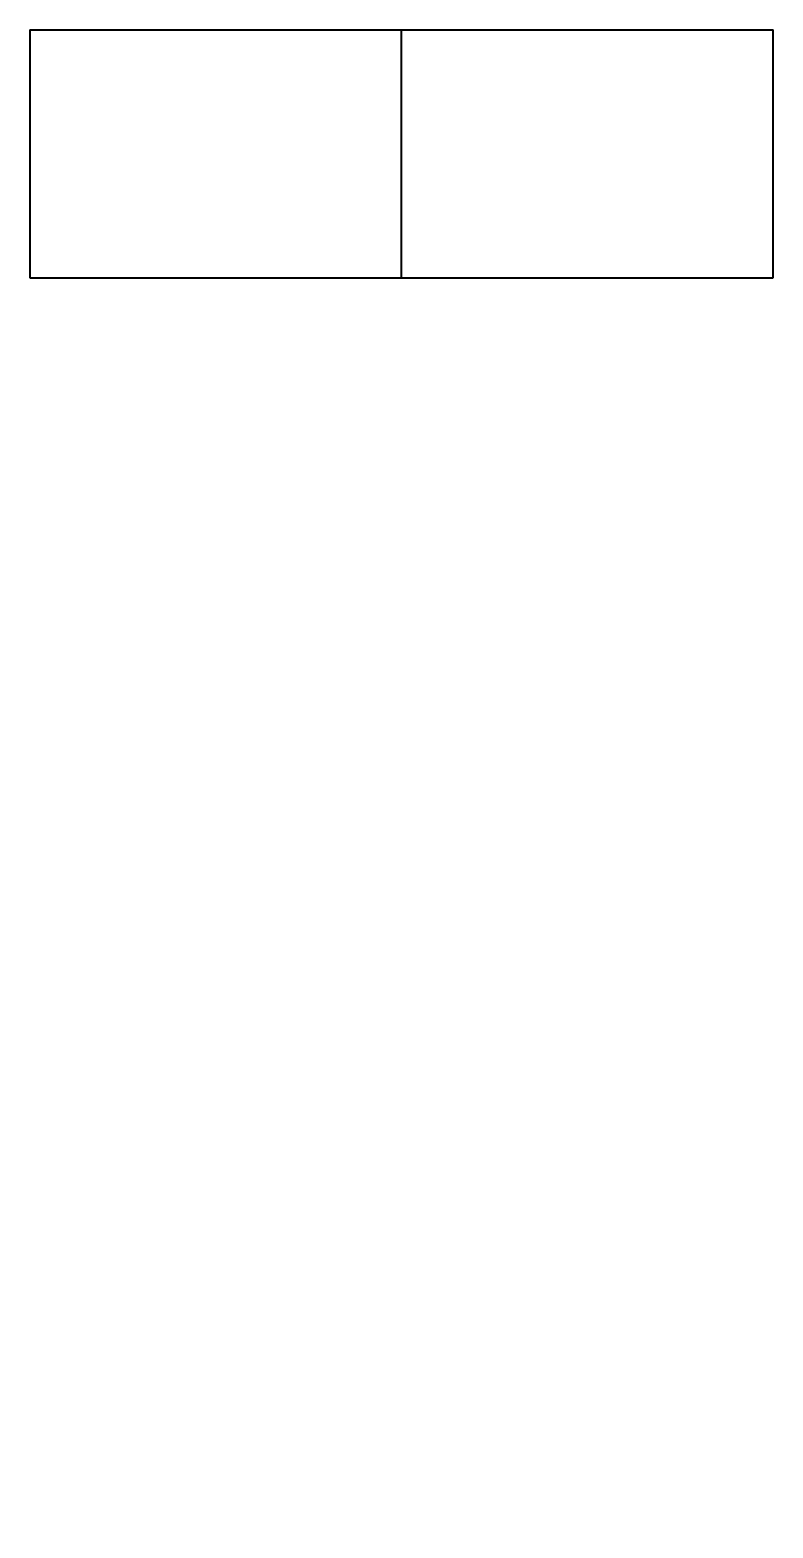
# Model space of a CAD drawing. Header units: inches. Extents: x -4654 to 94, y -24046 to 87.
# Drawn here: x -2118 to -1182, y -3672 to -1785 of the extents above; entities that cross this region are included whole.
import ezdxf

# ---------------------------------------------------------------- set-up
doc = ezdxf.new("R2010")
doc.units = ezdxf.units.IN
doc.header["$MEASUREMENT"] = 0
doc.styles.get("Standard").update_dxf_attribs({"font": 'times.ttf', "height": 6})

msp = doc.modelspace()

# ---------------------------------------------------------------- linework, layer by layer
for p, q in [((-2118.29, -1785.27), (-1650.29, -1785.27)), ((-2118.29, -1785.27), (-2118.29, -2097.27)), ((-1650.29, -1785.27), (-1182.29, -1785.27)), ((-1650.29, -2097.27), (-1650.29, -1785.27)), ((-1182.29, -2097.27), (-1182.29, -1785.27)), ((-2118.29, -2097.27), (-1650.29, -2097.27)), ((-1650.29, -2097.27), (-1182.29, -2097.27))]:
    msp.add_line(p, q)

# ---------------------------------------------------------------- texts
at = {"extrusion": (1, 7.49638e-16, 0), "attachment_point": 1, "text_direction": (0, 1, 0)}
for s, insert, char_height, width in [('Id is - 22-49172-3 and id will be 72', (-2118.29, -3671.67, 968.13), 72, 1210.7234), ('Exp - 4.2', (-2118.29, -3564.42, 1313.77), 84, 694.9224)]:
    msp.add_mtext(s, dxfattribs=dict(at, insert=insert, char_height=char_height, width=width))

doc.saveas('drawing.dxf')
